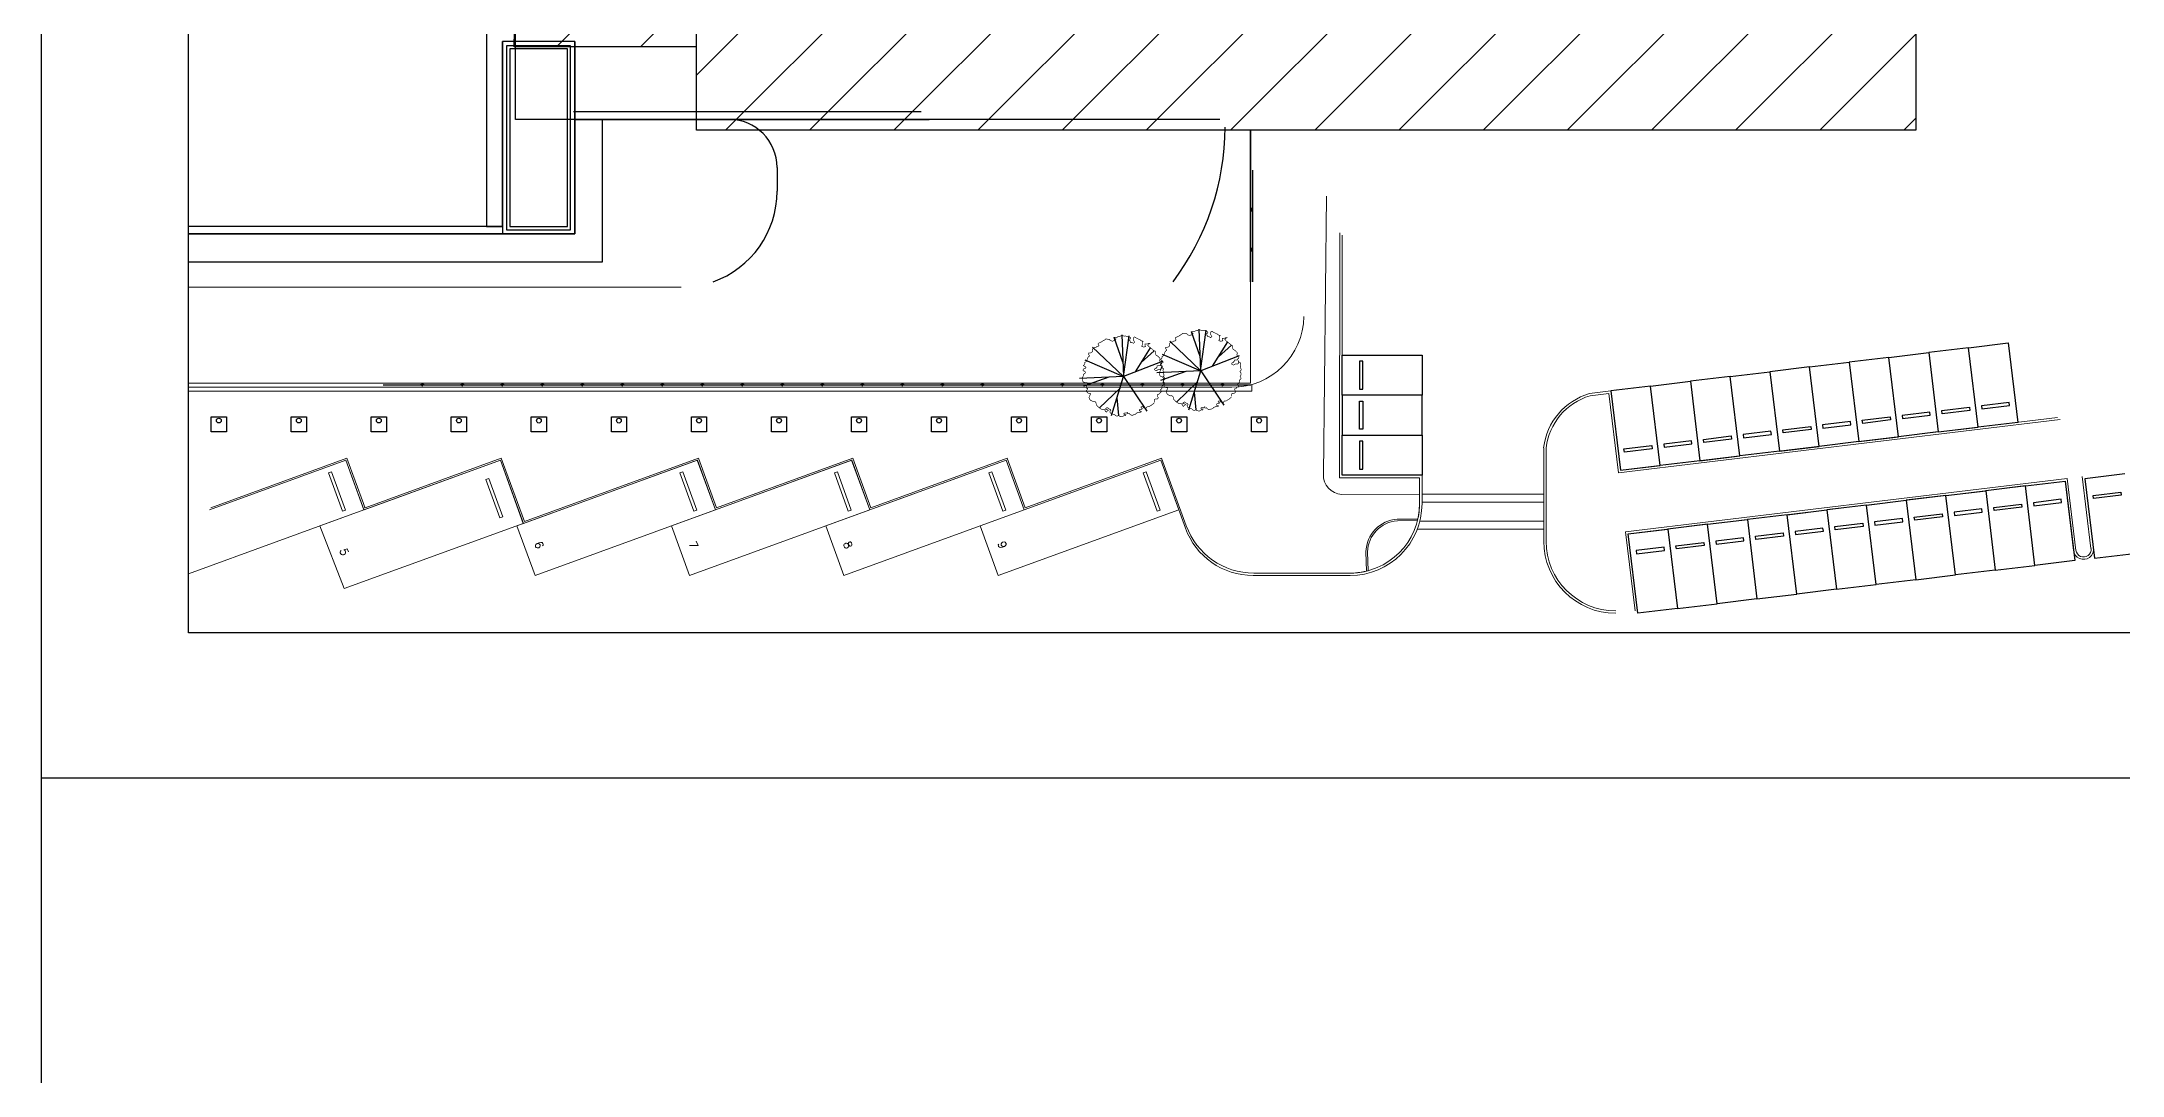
# Model space of a CAD drawing. Extents: x -15449 to 527173, y -170839 to 146543.
# Drawn here: x 15468.99 to 15512.69, y 7770.36 to 7792.07 of the extents above; entities that cross this region are included whole.
import ezdxf
from ezdxf.enums import TextEntityAlignment as Align

# ---------------------------------------------------------------- set-up
doc = ezdxf.new("R2010")
doc.units = 0
doc.header["$LTSCALE"] = 8
doc.linetypes.add('X-F10A-LAY-S0-00-ASITE-001_EXTG_ROOF$0$X_SITE PLAN$0$HIDDEN2', pattern=[0.1875, 0.125, -0.0625])
doc.layers.get('0').update_dxf_attribs({"color": 1, "linetype": 'CONTINUOUS'})
for name, color, linetype in [('A-RC WALL', 7, 'CONTINUOUS'), ('X-F10A-LAY-S0-00-ASITE-001_EXTG_ROOF$0$A-PARKING-LOT', 8, 'CONTINUOUS'), ('X-F10A-LAY-S0-00-ASITE-001_EXTG_ROOF$0$X-IMFT-ROAD$0$0-TREE', 8, 'CONTINUOUS'), ('X-F10A-LAY-S0-00-ASITE-001_EXTG_ROOF$0$X-IMFT-ROAD$0$0PL-TREA', 8, 'CONTINUOUS'), ('X-F10A-LAY-S0-00-ASITE-001_EXTG_ROOF$0$X-IMFT-ROAD$0$A-_POST----_E-', 8, 'CONTINUOUS'), ('X-F10A-LAY-S0-00-ASITE-001_EXTG_ROOF$0$X-IMFT-ROAD$0$A-PEDESTAL', 8, 'CONTINUOUS'), ('X-F10A-LAY-S0-00-ASITE-001_EXTG_ROOF$0$X_SITE PLAN$0$A-_BOLT----_E-', 8, 'CONTINUOUS'), ('X-F10A-LAY-S0-00-ASITE-001_EXTG_ROOF$0$X_SITE PLAN$0$A-_POST----_E-', 8, 'CONTINUOUS'), ('X-F10A-LAY-S0-00-ASITE-001_EXTG_ROOF$0$X_SITE PLAN$0$A-MESH', 8, 'CONTINUOUS'), ('X-F10A-LAY-S0-00-ASITE-001_EXTG_ROOF$0$X_SITE PLAN$0$A-SITEWALL-B', 8, 'CONTINUOUS'), ('X-F10A-LAY-S0-00-ASITE-001_EXTG_ROOF$0$X_SITE PLAN$0$U-CLIP', 8, 'CONTINUOUS')]:
    doc.layers.add(name, color=color, linetype=linetype)
for name, color, linetype, lineweight in [('G-ANNO-TTLB', 7, 'CONTINUOUS', 9), ('G-IMPT', 7, 'CONTINUOUS', 30), ('Micron SGP Titleblock CAD template EDI$0$G-ANNO-TTLB', 7, 'CONTINUOUS', 30), ('X-F10A-LAY-S0-00-ASITE-001_EXTG_ROOF$0$A-_ROAD----_E', 9, 'CONTINUOUS', 20)]:
    doc.layers.add(name, color=color, linetype=linetype, lineweight=lineweight)
doc.styles.add('X-F10A-LAY-S0-00-ASITE-001_EXTG_ROOF$0$X-IMFT-ROAD$0$X-IMFT-LAY-S0-00-AARCH-PHASE1R$0$X-IMFT-ROAD$0$SITE$0$ROMANS', font='ROMANS.shx', dxfattribs={"width": 0.7, "height": 400})
pattern_1 = [(45, (-268.9758, -185.7096), (-0.8838835, 0.8838835), [])]

# ---------------------------------------------------------------- blocks, each defined once
blk = doc.blocks.new('X-F10A-LAY-S0-00-ASITE-001_EXTG_ROOF$0$X-IMFT-ROAD$0$TREA38')
at = {"layer": 'X-F10A-LAY-S0-00-ASITE-001_EXTG_ROOF$0$X-IMFT-ROAD$0$0PL-TREA'}
for p, q in [((0, 0), (-1.53, 2.74)), ((1.14, 2.87), (0, 0)), ((0.34, 0.85), (2.01, 2.22)), ((0.63, 1.57), (0.62, 2.91)), ((-2.98, -0.9), (0, 0)), ((0.02, 0.01), (-0.65, -3.02)), ((-0.11, -3.14), (0.02, 0.01)), ((2.81, -1.48), (0, 0)), ((2.16, -2.4), (0, 0)), ((0, 0), (3.33, -0.11)), ((1.13, -0.04), (3.09, 0.5)), ((-1.41, -0.95), (-2.46, -1.74)), ((-0.91, -0.27), (-2.19, -2)), ((-0.03, -1.08), (0.48, -2.99))]:
    blk.add_line(p, q, dxfattribs=at)
at = {"layer": 'X-F10A-LAY-S0-00-ASITE-001_EXTG_ROOF$0$X-IMFT-ROAD$0$0PL-TREA', "const_width": 0.05}
blk.add_lwpolyline([(-2.17, 2.1), (-2.17, 2.02), (-2.16, 1.94), (-2.23, 1.89), (-2.41, 1.89), (-2.48, 1.81), (-2.44, 1.74), (-2.44, 1.66), (-2.42, 1.58), (-2.53, 1.56), (-2.6, 1.48), (-2.75, 1.38), (-2.73, 1.3), (-2.69, 1.23), (-2.76, 1.18), (-2.82, 1.1), (-2.82, 1.02), (-2.84, 0.95), (-2.92, 0.89), (-2.98, 0.82), (-2.96, 0.74), (-2.92, 0.66), (-2.98, 0.59), (-3.01, 0.51), (-3.01, 0.43), (-2.96, 0.36), (-2.94, 0.28), (-3.03, 0.2), (-3.05, 0.13), (-3.01, 0.05), (-3.01, -0.1), (-3, -0.18), (-3.01, -0.26), (-3.05, -0.33), (-2.91, -0.44), (-2.91, -0.51), (-2.87, -0.44), (-2.89, -0.36), (-2.82, -0.28), (-2.75, -0.28), (-2.66, -0.31), (-2.58, -0.28), (-2.51, -0.23), (-2.42, -0.26), (-2.35, -0.33), (-2.41, -0.41), (-2.5, -0.41), (-2.5, -0.49), (-2.58, -0.51), (-2.58, -0.59), (-2.67, -0.61), (-2.75, -0.59), (-2.82, -0.59), (-2.84, -0.67), (-2.91, -0.69), (-2.94, -0.77), (-2.89, -0.84), (-2.82, -0.92), (-2.8, -1), (-2.85, -1.07), (-2.84, -1.15), (-2.76, -1.23), (-2.71, -1.3), (-2.57, -1.41), (-2.53, -1.48), (-2.53, -1.71), (-2.46, -1.74), (-2.39, -1.79), (-2.33, -1.87), (-2.26, -1.92), (-2.19, -2), (-2.12, -2.05), (-2.05, -2.12), (-1.99, -2.2), (-2.08, -2.28), (-2.16, -2.33), (-2.07, -2.33), (-1.98, -2.3), (-1.8, -2.3), (-1.8, -2.2), (-1.83, -2.12), (-1.74, -2.1), (-1.67, -2.1), (-1.6, -2.12), (-1.53, -2.17), (-1.6, -2.25), (-1.6, -2.33), (-1.62, -2.4), (-1.6, -2.48), (-1.67, -2.53), (-1.53, -2.58), (-1.46, -2.66), (-1.39, -2.69), (-1.31, -2.74), (-1.22, -2.79), (-1.08, -2.89), (-1.01, -2.89), (-0.97, -2.81), (-0.97, -2.74), (-0.96, -2.66), (-1.03, -2.51), (-0.94, -2.43), (-0.87, -2.48), (-0.8, -2.51), (-0.72, -2.51), (-0.69, -2.66), (-0.62, -2.66), (-0.6, -2.74), (-0.74, -2.79), (-0.76, -2.86), (-0.62, -2.97), (-0.54, -2.99), (-0.47, -2.99), (-0.4, -3.02), (-0.33, -3.02), (-0.26, -3.04), (-0.17, -3.07), (-0.03, -3.07), (0.05, -3.04), (0.12, -3.04), (0.26, -2.99), (0.48, -2.99), (0.49, -2.92), (0.35, -2.86), (0.42, -2.81), (0.46, -2.74), (0.55, -2.74), (0.64, -2.71), (0.73, -2.76), (0.8, -2.79), (0.83, -2.86), (0.9, -2.89), (0.98, -2.89), (1.05, -2.92), (1.14, -2.92), (1.21, -2.86), (1.3, -2.81), (1.37, -2.79), (1.44, -2.74), (1.66, -2.66), (1.73, -2.61), (1.71, -2.53), (1.67, -2.46), (1.76, -2.4), (1.84, -2.4), (1.91, -2.35), (1.98, -2.33), (2.05, -2.33), (2.12, -2.3), (2.19, -2.23), (2.18, -2.15), (2.19, -2.07), (2.26, -2), (2.35, -1.97), (2.5, -1.97), (2.52, -1.89), (2.44, -1.74), (2.53, -1.69), (2.59, -1.61), (2.66, -1.46), (2.68, -1.38), (2.75, -1.33), (2.84, -1.28), (2.84, -1.2), (2.89, -1.13), (2.96, -1.05), (2.89, -1), (2.82, -0.97), (2.78, -0.87), (2.87, -0.82), (2.94, -0.82), (3.02, -0.72), (2.98, -0.64), (2.91, -0.64), (2.86, -0.56), (2.87, -0.49), (3.02, -0.38), (3.05, -0.23), (3.11, -0.15), (3.11, 0), (3.12, 0.08), (3.09, 0.15), (3.02, 0.2), (2.94, 0.23), (2.87, 0.23), (2.8, 0.25), (2.75, 0.36), (2.78, 0.43), (2.87, 0.51), (2.87, 0.59), (2.86, 0.66), (2.78, 0.69), (2.82, 0.77), (2.89, 0.84), (2.87, 0.92), (2.82, 1), (2.75, 1.05), (2.68, 1.07), (2.6, 1.07), (2.6, 1.15), (2.66, 1.23), (2.73, 1.38), (2.71, 1.46), (2.68, 1.53), (2.62, 1.61), (2.55, 1.64), (2.48, 1.69), (2.41, 1.71), (2.34, 1.71), (2.26, 1.76), (2.23, 1.84), (2.23, 1.92), (2.21, 1.99), (2.16, 2.07), (2.01, 2.22), (1.87, 2.33), (1.8, 2.35), (1.71, 2.35), (1.64, 2.38), (1.6, 2.45), (1.58, 2.53), (1.51, 2.58), (1.46, 2.51), (1.35, 2.45), (1.42, 2.4), (1.57, 2.35), (1.51, 2.28), (1.42, 2.25), (1.35, 2.3), (1.26, 2.38), (1.19, 2.4), (1.17, 2.48), (1.24, 2.53), (1.24, 2.61), (1.21, 2.68), (1.14, 2.71), (1.07, 2.76), (0.92, 2.81), (0.85, 2.89), (0.78, 2.94), (0.71, 2.94), (0.62, 2.91), (0.55, 2.97), (0.4, 3.02), (0.33, 3.02), (0.26, 2.97), (0.17, 2.94), (0.1, 2.97), (0.06, 2.89), (0.14, 2.89), (0.21, 2.86), (0.21, 2.79), (0.14, 2.76), (-0.01, 2.76), (-0.08, 2.74), (-0.06, 2.81), (-0.13, 2.84), (-0.2, 2.81), (-0.24, 2.89), (-0.31, 2.94), (-0.38, 2.97), (-0.46, 2.97), (-0.53, 2.94), (-0.6, 2.94), (-0.67, 2.91), (-0.74, 2.84), (-0.83, 2.81), (-0.9, 2.79), (-1.05, 2.79), (-1.12, 2.76), (-1.05, 2.71), (-0.97, 2.68), (-1.01, 2.58), (-1.17, 2.58), (-1.21, 2.51), (-1.14, 2.48), (-1.12, 2.4), (-1.19, 2.38), (-1.26, 2.4), (-1.31, 2.48), (-1.46, 2.53), (-1.53, 2.51), (-1.56, 2.43), (-1.71, 2.43), (-1.78, 2.4), (-1.85, 2.35), (-1.92, 2.33), (-2.14, 2.17), (-2.16, 2.15)], dxfattribs=at)
blk = doc.blocks.new('X-F10A-LAY-S0-00-ASITE-001_EXTG_ROOF$0$X-IMFT-ROAD$0$E')
at = {"layer": 'X-F10A-LAY-S0-00-ASITE-001_EXTG_ROOF$0$X-IMFT-ROAD$0$0PL-TREA', "xscale": 0.8905109489051095, "yscale": 0.8905109489051095, "zscale": 0.8905109489051095}
blk.add_blockref('X-F10A-LAY-S0-00-ASITE-001_EXTG_ROOF$0$X-IMFT-ROAD$0$TREA38', (-0.01, 0.02), dxfattribs=at)
blk = doc.blocks.new('X-F10A-LAY-S0-00-ASITE-001_EXTG_ROOF$0$X-IMFT-ROAD$0$F')
at = {"layer": 'X-F10A-LAY-S0-00-ASITE-001_EXTG_ROOF$0$X-IMFT-ROAD$0$0-TREE', "rotation": 350.8098428822438}
blk.add_blockref('X-F10A-LAY-S0-00-ASITE-001_EXTG_ROOF$0$X-IMFT-ROAD$0$E', (0, 0), dxfattribs=at)
blk = doc.blocks.new('X-F10A-LAY-S0-00-ASITE-001_EXTG_ROOF$0$X_SITE PLAN$0$A$C30F3354E')
at = {"layer": 'X-F10A-LAY-S0-00-ASITE-001_EXTG_ROOF$0$X_SITE PLAN$0$A-_BOLT----_E-'}
h = blk.add_hatch(dxfattribs=at)
h.set_pattern_fill('LINE', color=256, scale=19.990854, angle=-90, style=0)
h.set_pattern_definition([(270, (-112981.5473, 15514.9298), (2.498856773, -1e-15), [])])
h.paths.add_polyline_path([(-58, -5, -0.0279113), (-58, -5), (-58, 5, -0.0395013), (-58, 5), (-78, 5), (-78, -5)])
at = {"layer": 'X-F10A-LAY-S0-00-ASITE-001_EXTG_ROOF$0$X_SITE PLAN$0$A-_POST----_E-'}
h = blk.add_hatch(dxfattribs=at)
h.set_pattern_fill('ANSI31', color=8, style=0)
h.set_pattern_definition([(45, (-9785.9635, -5652.02), (-2.245064, 2.245064), [])])
h.paths.add_polyline_path([(-37, 5), (-32, 5, -0.8563488), (32, 5), (37, 5, 0.8744746)])
h.paths.add_polyline_path([(37, -5, 0.0334454), (38, 0, 0.0334454), (37, 5), (32, 5, -0.0386341), (32, 0, -0.0386341), (32, -5)])
h.paths.add_polyline_path([(37, -5), (32, -5, -0.8563488), (-32, -5), (-37, -5, 0.8744746)])
h.paths.add_polyline_path([(-38, 0, 0.0334454), (-37, -5), (-32, -5, -0.0386341), (-32, 0, -0.0386341), (-32, 5), (-37, 5, 0.0334454)])
at = {"layer": 'X-F10A-LAY-S0-00-ASITE-001_EXTG_ROOF$0$X_SITE PLAN$0$A-_BOLT----_E-'}
for p, q in [((-78, 5), (-58, 5)), ((-78, -5), (-78, 5)), ((-58, -5), (-58, 5)), ((-56, 7), (-52, 7)), ((-56, 3), (-52, 3)), ((-52, -7), (-52, 7)), ((38, 5), (-38, 5)), ((52, -7), (52, 7)), ((56, 7), (52, 7)), ((56, 3), (52, 3)), ((58, -5), (58, 5)), ((-78, -5), (-58, -5)), ((-56, -3), (-52, -3)), ((-52, -7), (-56, -7)), ((38, -5), (-38, -5)), ((56, -3), (52, -3)), ((52, -7), (56, -7))]:
    blk.add_line(p, q, dxfattribs=at)
for centre, radius, start, end in [((-56, 5), 1.95, 90.07289, 270.07289), ((-55, 0), 3.49, 117.91369, 163.43283), ((56, 5), 1.95, 269.92711, 89.92711), ((55, 0), 3.49, 16.56717, 62.08631), ((-55, 0), 3.49, 196.71294, 242.23209), ((-56, -5), 1.95, 90.07289, 270.07289), ((56, -5), 1.95, 269.92711, 89.92711), ((55, 0), 3.49, 297.76791, 343.28706)]:
    blk.add_arc(centre, radius, start, end, dxfattribs=at)
at = {"layer": 'X-F10A-LAY-S0-00-ASITE-001_EXTG_ROOF$0$X_SITE PLAN$0$A-_POST----_E-'}
for radius in [37.5, 32.5]:
    blk.add_circle((0, 0), radius, dxfattribs=at)
at = {"layer": 'X-F10A-LAY-S0-00-ASITE-001_EXTG_ROOF$0$X_SITE PLAN$0$A-SITEWALL-B', "color": 9, "linetype": 'X-F10A-LAY-S0-00-ASITE-001_EXTG_ROOF$0$X_SITE PLAN$0$HIDDEN2'}
for p, q in [((-100, 0), (100, 0)), ((0, -100), (0, 100))]:
    blk.add_line(p, q, dxfattribs=at)
at = {"layer": 'X-F10A-LAY-S0-00-ASITE-001_EXTG_ROOF$0$X_SITE PLAN$0$U-CLIP'}
for p, q in [((-45, 12), (-45, -45)), ((45, 12), (45, -45))]:
    blk.add_line(p, q, dxfattribs=at)
for points in [[(-52, -48), (-52, 12), (-38, 12), (-38, -48, -1)], [(52, -48), (52, 12), (38, 12), (38, -48, 1)]]:
    blk.add_lwpolyline(points, format="xyb", close=True, dxfattribs=at)
for centre in [(-45, -48), (45, -48)]:
    blk.add_circle(centre, 2.5, dxfattribs=at)
blk = doc.blocks.new('X-F10A-LAY-S0-00-ASITE-001_EXTG_ROOF$0$X_SITE PLAN$0$A$C0BE05235')
at = {"layer": 'X-F10A-LAY-S0-00-ASITE-001_EXTG_ROOF$0$X_SITE PLAN$0$A-MESH'}
for p, q in [((52, 50), (2448, 50)), ((53, 45), (2448, 45))]:
    blk.add_line(p, q, dxfattribs=at)
at = {"layer": 'X-F10A-LAY-S0-00-ASITE-001_EXTG_ROOF$0$X_SITE PLAN$0$A-SITEWALL-B', "rotation": 180}
blk.add_blockref('X-F10A-LAY-S0-00-ASITE-001_EXTG_ROOF$0$X_SITE PLAN$0$A$C30F3354E', (0, 0), dxfattribs=at)
blk = doc.blocks.new('X-F10A-LAY-S0-00-ASITE-001_EXTG_ROOF$0$X_SITE PLAN$0$A$C42A549EB')
at = {"layer": 'X-F10A-LAY-S0-00-ASITE-001_EXTG_ROOF$0$X_SITE PLAN$0$A-MESH'}
for p, q in [((-1766, 50), (-52, 50)), ((-1766, 45), (-53, 45))]:
    blk.add_line(p, q, dxfattribs=at)
at = {"layer": 'X-F10A-LAY-S0-00-ASITE-001_EXTG_ROOF$0$X_SITE PLAN$0$A-SITEWALL-B'}
blk.add_blockref('X-F10A-LAY-S0-00-ASITE-001_EXTG_ROOF$0$X_SITE PLAN$0$A$C0BE05235', (0, 0), dxfattribs=at)
blk = doc.blocks.new('X-F10A-LAY-S0-00-ASITE-001_EXTG_ROOF$0$X_SITE PLAN$0$A$C38C20D04')
at = {"layer": 'X-F10A-LAY-S0-00-ASITE-001_EXTG_ROOF$0$X_SITE PLAN$0$A-SITEWALL-B'}
for p in [(0, 2794), (2500, 2794), (5000, 2794), (7500, 2794), (10000, 2794)]:
    blk.add_blockref('X-F10A-LAY-S0-00-ASITE-001_EXTG_ROOF$0$X_SITE PLAN$0$A$C0BE05235', p, dxfattribs=at)
blk = doc.blocks.new('A$Cf1db08be')
at = {"layer": 'A-RC WALL'}
h = blk.add_hatch(dxfattribs=at)
h.set_pattern_fill('ANSI31', color=256, scale=10)
h.set_pattern_definition(pattern_1)
h.paths.add_polyline_path([(6.873, 13.993), (6.84, 12.312), (10.668, 12.312), (10.668, 13.993)])
h.paths.add_polyline_path([(13.541, 36.568), (13.541, 41.412), (6.865, 41.412), (6.869, 39.093), (11.222, 39.093), (11.222, 36.568)])
h = blk.add_hatch(dxfattribs=at)
h.set_pattern_fill('ANSI31', color=256, scale=10)
h.set_pattern_definition(pattern_1)
h.paths.add_polyline_path([(13.541, 36.568), (10.668, 36.568), (10.668, 13.993), (10.668, 12.312), (10.668, 10.556), (36.276, 10.556), (36.276, 32.344), (36.175, 32.333), (36.175, 36.568)])
h.paths.add_polyline_path([(28.265, 26.797), (28.265, 21.676), (17.681, 21.676), (17.681, 26.797)], flags=16)
h.paths.add_polyline_path([(55.676, 34.355), (55.253, 37.757), (36.276, 35.972), (36.276, 32.344)])
h.paths.add_polyline_path([(43.532, 35.245), (46.489, 35.59), (46.62, 34.47), (43.663, 34.126)], flags=16)
h.paths.add_polyline_path([(17.56, 22.719), (28.599, 22.719), (28.599, 26.397), (17.56, 26.397)], flags=24)
h.paths.add_polyline_path([(43.799, 34.351), (46.408, 34.655), (46.328, 35.349), (43.719, 35.044)], flags=8)
for p, q in [((0, 7.374), (0, 71.334)), ((0, 7.374), (0, 71.334)), ((0, 0.001), (0, 69.231)), ((10.668, 12.312), (10.668, 13.993)), ((94.333, 0.001), (0, 0.001))]:
    blk.add_line(p, q)
for points in [[(0, 71.334), (94.333, 71.334), (94.333, 0.001), (0, 0.001)], [(6.873, 13.993), (10.668, 13.993), (10.668, 36.568), (11.222, 36.568), (11.222, 39.093), (6.869, 39.093), (6.865, 41.412), (13.541, 41.412), (13.541, 36.568), (36.276, 36.568), (36.276, 10.556), (10.668, 10.556), (10.668, 12.312), (6.84, 12.312)], [(6.873, 13.993), (10.668, 13.993), (10.668, 36.568), (11.222, 36.568), (11.222, 39.093), (6.869, 39.093), (6.865, 41.412), (13.541, 41.412), (13.541, 36.568), (36.276, 36.568), (36.276, 10.556), (10.668, 10.556), (10.668, 12.312), (6.84, 12.312)]]:
    blk.add_lwpolyline(points, close=True)
at = {"layer": 'G-IMPT'}
for p, q in [((0, 7.374), (0, 71.334)), ((6.869, 10.785), (6.869, 48.276)), ((6.257, 12.755), (6.257, 8.532)), ((8.112, 12.419), (6.593, 12.419)), ((6.593, 12.419), (6.593, 8.379)), ((6.593, 8.532), (6.593, 12.419)), ((8.025, 12.331), (6.681, 12.331)), ((6.681, 12.331), (6.681, 8.467)), ((7.959, 12.266), (6.746, 12.266)), ((6.746, 12.266), (6.746, 8.532)), ((7.959, 8.532), (7.959, 12.266)), ((8.025, 8.467), (8.025, 12.331)), ((8.112, 8.379), (8.112, 12.419)), ((8.112, 12.419), (8.112, 10.785)), ((8.087, 10.953), (15.385, 10.953)), ((21.656, 10.785), (6.869, 10.785)), ((15.553, 10.785), (8.112, 10.785)), ((8.112, 10.785), (15.553, 10.785)), ((8.697, 10.785), (8.113, 10.785)), ((8.113, 10.785), (8.113, 8.379)), ((8.697, 7.794), (8.697, 10.785)), ((11.353, 10.785), (8.698, 10.785)), ((22.302, 10.556), (22.302, 7.374)), ((22.302, 7.374), (22.302, 10.556)), ((12.361, 9.777), (12.361, 9.275)), ((22.342, 9.716), (22.342, 8.911)), ((22.344, 9.716), (22.344, 8.91)), ((22.361, 8.893), (22.294, 8.893)), ((22.343, 8.911), (22.323, 8.911)), ((22.323, 8.911), (22.323, 8.906)), ((22.323, 8.908), (22.342, 8.908)), ((22.323, 8.906), (22.343, 8.906)), ((22.323, 8.875), (22.323, 8.88)), ((22.323, 8.88), (22.343, 8.88)), ((22.323, 8.878), (22.342, 8.878)), ((22.343, 8.875), (22.323, 8.875)), ((22.329, 8.913), (22.325, 8.913)), ((22.325, 8.911), (22.325, 8.912)), ((22.329, 8.911), (22.325, 8.911)), ((22.325, 8.906), (22.325, 8.88)), ((22.329, 8.875), (22.325, 8.875)), ((22.325, 8.875), (22.325, 8.874)), ((22.325, 8.873), (22.325, 8.867)), ((22.329, 8.873), (22.325, 8.873)), ((22.325, 8.867), (22.329, 8.867)), ((22.326, 8.912), (22.326, 8.911)), ((22.326, 8.874), (22.326, 8.875)), ((22.327, 8.859), (22.327, 8.927)), ((22.328, 8.912), (22.328, 8.911)), ((22.328, 8.874), (22.328, 8.875)), ((22.329, 8.912), (22.329, 8.911)), ((22.329, 8.906), (22.329, 8.88)), ((22.329, 8.874), (22.329, 8.875)), ((22.329, 8.867), (22.329, 8.873)), ((22.342, 8.875), (22.342, 8.07)), ((22.344, 8.875), (22.344, 8.07)), ((6.593, 8.532), (0, 8.532)), ((8.113, 8.379), (0, 8.379)), ((0, 8.379), (6.593, 8.379)), ((6.257, 8.532), (6.593, 8.532)), ((6.593, 8.379), (8.112, 8.379)), ((6.681, 8.467), (8.025, 8.467)), ((6.746, 8.532), (7.959, 8.532)), ((22.361, 8.053), (22.294, 8.053)), ((22.343, 8.07), (22.323, 8.07)), ((22.323, 8.07), (22.323, 8.065)), ((22.323, 8.068), (22.342, 8.068)), ((22.323, 8.065), (22.343, 8.065)), ((22.323, 8.035), (22.323, 8.04)), ((22.323, 8.04), (22.343, 8.04)), ((22.323, 8.038), (22.342, 8.038)), ((22.343, 8.035), (22.323, 8.035)), ((22.325, 8.07), (22.325, 8.072)), ((22.329, 8.072), (22.325, 8.072)), ((22.329, 8.07), (22.325, 8.07)), ((22.325, 8.065), (22.325, 8.04)), ((22.329, 8.035), (22.325, 8.035)), ((22.325, 8.035), (22.325, 8.034)), ((22.325, 8.033), (22.325, 8.027)), ((22.329, 8.033), (22.325, 8.033)), ((22.325, 8.027), (22.329, 8.027)), ((22.326, 8.072), (22.326, 8.07)), ((22.326, 8.034), (22.326, 8.035)), ((22.327, 8.019), (22.327, 8.086)), ((22.328, 8.072), (22.328, 8.07)), ((22.328, 8.034), (22.328, 8.035)), ((22.329, 8.072), (22.329, 8.07)), ((22.329, 8.065), (22.329, 8.04)), ((22.329, 8.034), (22.329, 8.035)), ((22.329, 8.027), (22.329, 8.033)), ((22.342, 8.035), (22.342, 7.374)), ((22.344, 8.035), (22.344, 7.374)), ((0, 7.794), (8.697, 7.794))]:
    blk.add_line(p, q, dxfattribs=at)
for centre, radius in [((22.327, 8.893), 0.0126), ((22.327, 8.893), 0.0109), ((22.343, 8.908), 0.00084), ((22.343, 8.878), 0.00084), ((22.327, 8.053), 0.0126), ((22.327, 8.053), 0.0109), ((22.343, 8.068), 0.00084), ((22.343, 8.038), 0.00084)]:
    blk.add_circle(centre, radius, dxfattribs=at)
for centre, radius, start, end in [((11.353, 9.777), 1.008, 360, 90), ((16.332, 10.645), 5.438, 323.0263, 359.7278), ((10.345, 9.275), 2.016, 289.4454, 360), ((22.325, 8.912), 0.000657, 359.9271, 179.9271), ((22.325, 8.874), 0.000657, 180.0729, 0.0729), ((22.327, 8.911), 0.00117, 106.5671, 152.0863), ((22.327, 8.875), 0.00117, 207.9137, 253.4328), ((22.327, 8.911), 0.00117, 27.7679, 73.287), ((22.327, 8.875), 0.00117, 286.7129, 332.2321), ((22.329, 8.912), 0.000657, 359.9271, 179.9271), ((22.329, 8.874), 0.000657, 180.0729, 0.0729), ((22.343, 8.908), 0.00252, 270, 90), ((22.343, 8.878), 0.00252, 270, 90), ((22.325, 8.072), 0.000657, 359.9271, 179.9271), ((22.325, 8.034), 0.000657, 180.0729, 0.0729), ((22.327, 8.071), 0.00117, 106.5671, 152.0863), ((22.327, 8.034), 0.00117, 207.9137, 253.4328), ((22.327, 8.071), 0.00117, 27.7679, 73.287), ((22.327, 8.034), 0.00117, 286.7129, 332.2321), ((22.329, 8.072), 0.000657, 359.9271, 179.9271), ((22.329, 8.034), 0.000657, 180.0729, 0.0729), ((22.343, 8.068), 0.00252, 270, 90), ((22.343, 8.038), 0.00252, 270, 90)]:
    blk.add_arc(centre, radius, start, end, dxfattribs=at)
at = {"layer": 'X-F10A-LAY-S0-00-ASITE-001_EXTG_ROOF$0$A-_ROAD----_E'}
for p, q in [((8.113, 10.785), (8.112, 8.379)), ((8.698, 10.785), (8.113, 10.785)), ((8.697, 7.794), (8.698, 10.785)), ((22.302, 5.242), (22.302, 10.556)), ((23.833, 3.33), (23.9, 9.171)), ((23.833, 3.33), (23.9, 9.171)), ((6.593, 8.532), (0, 8.532)), ((8.112, 8.379), (0, 8.379)), ((24.175, 8.401), (24.173, 3.259)), ((24.226, 8.351), (24.224, 3.309)), ((0, 7.794), (8.697, 7.794)), ((0, 7.259), (10.345, 7.259)), ((0, 5.242), (22.302, 5.242)), ((21.913, 5.158), (0, 5.158)), ((0, 5.076), (22.327, 5.076)), ((22.327, 5.076), (22.327, 5.216)), ((29.871, 5.082), (29.422, 5.028)), ((29.827, 5.026), (29.432, 4.978)), ((29.827, 5.026), (30.029, 3.358)), ((29.871, 5.082), (30.073, 3.414)), ((30.029, 3.358), (39.304, 4.478)), ((30.073, 3.414), (39.248, 4.522)), ((0.444, 2.584), (3.304, 3.628)), ((0.468, 2.625), (3.327, 3.669)), ((6.55, 3.626), (2.76, 2.247)), ((3.304, 3.628), (3.655, 2.671)), ((3.686, 2.584), (3.307, 3.626)), ((3.327, 3.669), (3.673, 2.718)), ((3.689, 2.585), (6.55, 3.626)), ((3.709, 2.628), (6.57, 3.669)), ((6.55, 3.626), (7.034, 2.296)), ((7.032, 2.3), (6.55, 3.626)), ((6.57, 3.669), (7.054, 2.339)), ((10.688, 3.626), (6.899, 2.247)), ((7.034, 2.296), (10.685, 3.628)), ((7.054, 2.339), (10.709, 3.669)), ((13.931, 3.626), (10.141, 2.247)), ((10.685, 3.628), (11.068, 2.584)), ((11.068, 2.584), (10.688, 3.626)), ((10.709, 3.669), (11.088, 2.627)), ((11.068, 2.584), (13.927, 3.628)), ((11.088, 2.627), (13.951, 3.669)), ((17.173, 3.626), (13.384, 2.247)), ((13.927, 3.628), (14.31, 2.584)), ((14.31, 2.584), (13.931, 3.626)), ((13.951, 3.669), (14.33, 2.627)), ((14.31, 2.584), (17.173, 3.626)), ((14.33, 2.627), (17.194, 3.669)), ((20.416, 3.626), (16.626, 2.247)), ((17.553, 2.584), (17.173, 3.626)), ((17.173, 3.626), (17.553, 2.584)), ((17.194, 3.669), (17.573, 2.627)), ((17.553, 2.584), (20.416, 3.626)), ((17.573, 2.627), (20.436, 3.669)), ((20.795, 2.584), (20.416, 3.626)), ((20.416, 3.626), (20.935, 2.2)), ((20.436, 3.669), (20.952, 2.25)), ((28.459, 3.889), (28.459, 1.924)), ((28.509, 3.886), (28.509, 1.924)), ((3.003, 3.381), (2.94, 3.358)), ((2.94, 3.358), (3.233, 2.553)), ((3.296, 2.576), (3.003, 3.381)), ((6.311, 3.245), (6.248, 3.222)), ((6.248, 3.222), (6.541, 2.416)), ((6.604, 2.439), (6.311, 3.245)), ((10.384, 3.381), (10.321, 3.358)), ((10.321, 3.358), (10.614, 2.553)), ((10.677, 2.576), (10.384, 3.381)), ((13.627, 3.381), (13.564, 3.358)), ((13.564, 3.358), (13.857, 2.553)), ((13.92, 2.576), (13.627, 3.381)), ((16.869, 3.381), (16.806, 3.358)), ((16.806, 3.358), (17.099, 2.553)), ((17.162, 2.576), (16.869, 3.381)), ((20.112, 3.381), (20.048, 3.358)), ((20.048, 3.358), (20.342, 2.553)), ((20.405, 2.576), (20.112, 3.381)), ((24.173, 3.259), (25.854, 3.259)), ((24.224, 3.309), (25.904, 3.309)), ((25.854, 3.259), (25.854, 2.717)), ((25.904, 3.309), (25.904, 2.717)), ((39.453, 3.243), (30.178, 2.123)), ((39.409, 3.187), (30.234, 2.079)), ((39.409, 3.187), (39.585, 1.727)), ((39.453, 3.243), (39.635, 1.733)), ((39.952, 1.772), (39.77, 3.281)), ((40.002, 1.778), (39.826, 3.237)), ((25.854, 2.91), (24.218, 2.906)), ((25.854, 2.717), (25.854, 2.944)), ((25.854, 2.717), (25.854, 2.944)), ((25.854, 2.717), (25.854, 2.91)), ((25.904, 2.916), (28.459, 2.916)), ((25.904, 2.748), (28.459, 2.748)), ((0, 1.242), (3.686, 2.584)), ((2.76, 2.247), (3.27, 0.931)), ((3.233, 2.553), (3.296, 2.576)), ((3.27, 0.931), (7.032, 2.3)), ((6.541, 2.416), (6.604, 2.439)), ((6.899, 2.247), (7.278, 1.205)), ((7.278, 1.205), (11.068, 2.584)), ((10.141, 2.247), (10.521, 1.205)), ((10.521, 1.205), (14.31, 2.584)), ((10.614, 2.553), (10.677, 2.576)), ((13.384, 2.247), (13.763, 1.205)), ((13.763, 1.205), (17.553, 2.584)), ((13.857, 2.553), (13.92, 2.576)), ((16.626, 2.247), (17.006, 1.205)), ((17.006, 1.205), (20.795, 2.584)), ((17.099, 2.553), (17.162, 2.576)), ((20.342, 2.553), (20.405, 2.576)), ((25.384, 2.39), (25.817, 2.391)), ((25.386, 2.356), (25.809, 2.357)), ((25.386, 2.356), (25.809, 2.357)), ((25.858, 2.345), (28.459, 2.345)), ((25.804, 2.177), (28.459, 2.177)), ((30.178, 2.123), (30.378, 0.462)), ((30.234, 2.079), (30.435, 0.411)), ((24.739, 1.297), (24.727, 1.7)), ((24.773, 1.306), (24.761, 1.701)), ((24.773, 1.306), (24.761, 1.701)), ((22.356, 1.205), (24.392, 1.205)), ((22.373, 1.255), (24.394, 1.255)), ((24.097, 1.255), (24.428, 1.255)), ((24.097, 1.255), (24.428, 1.255)), ((24.138, 1.255), (24.428, 1.255)), ((24.138, 1.255), (24.428, 1.255))]:
    blk.add_line(p, q, dxfattribs=at)
for centre, radius, start, end in [((21.913, 6.67), 1.512, 270, 359.0937), ((29.802, 3.729), 1.353, 106.3319, 173.2326), ((29.802, 3.729), 1.303, 106.5134, 173.1027), ((24.244, 3.316), 0.411, 178.1409, 266.3737), ((5.074, 3.191), 1.512, 200.13, 203.6262), ((5.094, 3.235), 1.512, 199.9997, 203.6643), ((24.392, 2.717), 1.512, 270, 360), ((24.392, 2.717), 1.462, 270, 360), ((24.392, 2.717), 1.462, 345.7402, 360), ((22.356, 2.717), 1.512, 199.9997, 270), ((22.373, 2.767), 1.512, 199.9997, 270), ((25.429, 1.689), 0.702, 93.6047, 179.1004), ((25.429, 1.689), 0.668, 93.691, 179.0351), ((25.429, 1.689), 0.668, 93.691, 179.0351), ((29.971, 1.924), 1.512, 180, 270), ((29.971, 1.924), 1.462, 180, 270), ((39.794, 1.753), 0.21, 186.8832, 6.8832), ((39.794, 1.753), 0.16, 186.8832, 6.8832), ((24.38, 2.773), 1.519, 271.7991, 284.9669), ((24.38, 2.773), 1.519, 271.7991, 284.9669), ((24.379, 2.781), 1.527, 271.8511, 283.6373), ((24.379, 2.781), 1.527, 271.8511, 283.6373)]:
    blk.add_arc(centre, radius, start, end, dxfattribs=at)
at = {"layer": 'X-F10A-LAY-S0-00-ASITE-001_EXTG_ROOF$0$A-PARKING-LOT'}
for p, q in [((24.224, 5.83), (25.904, 5.83)), ((24.224, 4.99), (24.224, 5.83)), ((25.904, 5.83), (25.904, 4.99)), ((34.042, 5.586), (34.876, 5.686)), ((35.71, 5.787), (34.876, 5.686)), ((34.876, 5.686), (35.077, 4.018)), ((34.876, 5.686), (35.077, 4.018)), ((35.71, 5.787), (36.544, 5.888)), ((35.911, 4.119), (35.71, 5.787)), ((35.911, 4.119), (35.71, 5.787)), ((37.378, 5.988), (36.544, 5.888)), ((36.544, 5.888), (36.746, 4.22)), ((36.544, 5.888), (36.746, 4.22)), ((37.378, 5.988), (38.212, 6.089)), ((37.58, 4.32), (37.378, 5.988)), ((37.58, 4.32), (37.378, 5.988)), ((38.212, 6.089), (38.414, 4.421)), ((30.705, 5.183), (31.54, 5.284)), ((32.374, 5.384), (31.54, 5.284)), ((31.54, 5.284), (31.741, 3.615)), ((31.54, 5.284), (31.741, 3.615)), ((32.374, 5.384), (33.208, 5.485)), ((32.575, 3.716), (32.374, 5.384)), ((32.575, 3.716), (32.374, 5.384)), ((34.042, 5.586), (33.208, 5.485)), ((33.208, 5.485), (33.409, 3.817)), ((33.208, 5.485), (33.409, 3.817)), ((34.243, 3.917), (34.042, 5.586)), ((34.243, 3.917), (34.042, 5.586)), ((25.904, 4.99), (24.224, 4.99)), ((25.904, 4.99), (24.224, 4.99)), ((24.224, 4.99), (24.224, 4.15)), ((25.904, 4.15), (25.904, 4.99)), ((30.705, 5.183), (29.871, 5.082)), ((29.871, 5.082), (30.073, 3.414)), ((30.907, 3.515), (30.705, 5.183)), ((30.907, 3.515), (30.705, 5.183)), ((38.414, 4.421), (37.58, 4.32)), ((24.224, 4.15), (25.904, 4.15)), ((24.224, 4.15), (25.904, 4.15)), ((24.224, 3.309), (24.224, 4.15)), ((25.904, 4.15), (25.904, 3.309)), ((35.077, 4.018), (34.243, 3.917)), ((35.077, 4.018), (35.911, 4.119)), ((36.746, 4.22), (35.911, 4.119)), ((36.746, 4.22), (37.58, 4.32)), ((30.073, 3.414), (30.907, 3.515)), ((31.741, 3.615), (30.907, 3.515)), ((31.741, 3.615), (32.575, 3.716)), ((33.409, 3.817), (32.575, 3.716)), ((33.409, 3.817), (34.243, 3.917)), ((25.904, 3.309), (24.224, 3.309)), ((38.575, 3.086), (37.741, 2.986)), ((38.575, 3.086), (39.409, 3.187)), ((38.776, 1.418), (38.575, 3.086)), ((38.776, 1.418), (38.575, 3.086)), ((39.409, 3.187), (39.61, 1.519)), ((40.66, 3.338), (39.826, 3.237)), ((39.826, 3.237), (40.027, 1.569)), ((35.238, 2.684), (34.404, 2.583)), ((35.238, 2.684), (36.073, 2.784)), ((35.44, 1.015), (35.238, 2.684)), ((35.44, 1.015), (35.238, 2.684)), ((36.907, 2.885), (36.073, 2.784)), ((36.073, 2.784), (36.274, 1.116)), ((36.073, 2.784), (36.274, 1.116)), ((36.907, 2.885), (37.741, 2.986)), ((37.108, 1.217), (36.907, 2.885)), ((37.108, 1.217), (36.907, 2.885)), ((37.741, 2.986), (37.942, 1.317)), ((37.741, 2.986), (37.942, 1.317)), ((31.902, 2.281), (31.068, 2.18)), ((31.902, 2.281), (32.736, 2.382)), ((32.103, 0.613), (31.902, 2.281)), ((32.103, 0.613), (31.902, 2.281)), ((33.57, 2.482), (32.736, 2.382)), ((32.736, 2.382), (32.938, 0.713)), ((32.736, 2.382), (32.938, 0.713)), ((33.57, 2.482), (34.404, 2.583)), ((33.772, 0.814), (33.57, 2.482)), ((33.772, 0.814), (33.57, 2.482)), ((34.404, 2.583), (34.606, 0.915)), ((34.404, 2.583), (34.606, 0.915)), ((30.234, 2.079), (31.068, 2.18)), ((30.435, 0.411), (30.234, 2.079)), ((31.068, 2.18), (31.269, 0.512)), ((31.068, 2.18), (31.269, 0.512)), ((37.942, 1.317), (37.108, 1.217)), ((37.942, 1.317), (38.776, 1.418)), ((39.61, 1.519), (38.776, 1.418)), ((40.027, 1.569), (40.861, 1.67)), ((34.606, 0.915), (33.772, 0.814)), ((34.606, 0.915), (35.44, 1.015)), ((36.274, 1.116), (35.44, 1.015)), ((36.274, 1.116), (37.108, 1.217)), ((31.269, 0.512), (30.435, 0.411)), ((31.269, 0.512), (32.103, 0.613)), ((32.938, 0.713), (32.103, 0.613)), ((32.938, 0.713), (33.772, 0.814))]:
    blk.add_line(p, q, dxfattribs=at)
at = {"layer": 'X-F10A-LAY-S0-00-ASITE-001_EXTG_ROOF$0$A-PARKING-LOT', "elevation": 0}
for points in [[(24.594, 5.704), (24.594, 5.116), (24.661, 5.116), (24.661, 5.704)], [(24.593, 4.276), (24.593, 4.864), (24.661, 4.864), (24.661, 4.276)], [(24.593, 4.024), (24.593, 3.435), (24.661, 3.435), (24.661, 4.024)]]:
    blk.add_lwpolyline(points, close=True, dxfattribs=at)
at = {"layer": 'X-F10A-LAY-S0-00-ASITE-001_EXTG_ROOF$0$A-PARKING-LOT'}
for points in [[(37.66, 4.702), (38.244, 4.773), (38.236, 4.84), (37.652, 4.769)], [(34.324, 4.3), (34.908, 4.37), (34.9, 4.437), (34.316, 4.366)], [(35.742, 4.471), (35.158, 4.4), (35.15, 4.467), (35.734, 4.537)], [(35.992, 4.501), (36.576, 4.571), (36.568, 4.638), (35.984, 4.568)], [(37.41, 4.672), (36.826, 4.602), (36.818, 4.668), (37.402, 4.739)], [(30.737, 3.867), (30.154, 3.796), (30.145, 3.863), (30.729, 3.933)], [(30.988, 3.897), (31.572, 3.967), (31.563, 4.034), (30.98, 3.964)], [(32.406, 4.068), (31.822, 3.997), (31.814, 4.064), (32.398, 4.135)], [(32.656, 4.098), (33.24, 4.169), (33.232, 4.235), (32.648, 4.165)], [(34.074, 4.269), (33.49, 4.199), (33.482, 4.266), (34.066, 4.336)], [(37.91, 2.634), (38.494, 2.704), (38.502, 2.637), (37.918, 2.567)], [(39.328, 2.805), (38.744, 2.734), (38.752, 2.668), (39.336, 2.738)], [(39.995, 2.885), (40.579, 2.956), (40.587, 2.889), (40.003, 2.819)], [(34.324, 2.201), (33.74, 2.13), (33.748, 2.064), (34.332, 2.134)], [(34.574, 2.231), (35.158, 2.301), (35.166, 2.235), (34.582, 2.164)], [(35.992, 2.402), (35.408, 2.332), (35.416, 2.265), (36, 2.335)], [(36.242, 2.432), (36.826, 2.503), (36.834, 2.436), (36.25, 2.366)], [(37.66, 2.604), (37.076, 2.533), (37.084, 2.466), (37.668, 2.537)], [(30.987, 1.798), (30.403, 1.728), (30.411, 1.661), (30.995, 1.731)], [(31.237, 1.828), (31.821, 1.899), (31.829, 1.832), (31.245, 1.762)], [(32.655, 1.999), (32.071, 1.929), (32.08, 1.862), (32.663, 1.933)], [(32.906, 2.03), (33.489, 2.1), (33.497, 2.033), (32.914, 1.963)]]:
    blk.add_lwpolyline(points, close=True, dxfattribs=at)
at = {"layer": 'X-F10A-LAY-S0-00-ASITE-001_EXTG_ROOF$0$X-IMFT-ROAD$0$A-_POST----_E-', "ltscale": 0.5}
for centre in [(0.639, 4.459), (2.319, 4.459), (3.999, 4.459), (5.68, 4.459), (7.36, 4.458), (9.04, 4.458), (10.721, 4.458), (12.401, 4.458), (14.081, 4.458), (15.761, 4.458), (17.442, 4.458), (19.122, 4.458), (20.802, 4.458), (22.483, 4.458)]:
    blk.add_circle(centre, 0.0504, dxfattribs=at)
at = {"layer": 'X-F10A-LAY-S0-00-ASITE-001_EXTG_ROOF$0$X-IMFT-ROAD$0$A-PEDESTAL', "ltscale": 0.5, "elevation": 0}
for points in [[(0.479, 4.538), (0.798, 4.538), (0.798, 4.219), (0.479, 4.219)], [(2.159, 4.538), (2.479, 4.538), (2.479, 4.219), (2.159, 4.219)], [(3.84, 4.538), (4.159, 4.538), (4.159, 4.219), (3.84, 4.219)], [(5.52, 4.538), (5.839, 4.538), (5.839, 4.219), (5.52, 4.219)], [(7.2, 4.538), (7.52, 4.538), (7.52, 4.219), (7.2, 4.219)], [(8.881, 4.538), (9.2, 4.538), (9.2, 4.219), (8.881, 4.219)], [(10.561, 4.538), (10.88, 4.538), (10.88, 4.219), (10.561, 4.219)], [(12.241, 4.538), (12.56, 4.538), (12.56, 4.219), (12.241, 4.219)], [(13.922, 4.538), (14.241, 4.538), (14.241, 4.219), (13.922, 4.219)], [(15.602, 4.538), (15.921, 4.538), (15.921, 4.219), (15.602, 4.219)], [(17.282, 4.538), (17.601, 4.538), (17.601, 4.219), (17.282, 4.219)], [(18.962, 4.538), (19.282, 4.538), (19.282, 4.219), (18.962, 4.219)], [(20.643, 4.538), (20.962, 4.538), (20.962, 4.219), (20.643, 4.219)], [(22.323, 4.538), (22.642, 4.538), (22.642, 4.219), (22.323, 4.219)]]:
    blk.add_lwpolyline(points, close=True, dxfattribs=at)
at = {"layer": 'X-F10A-LAY-S0-00-ASITE-001_EXTG_ROOF$0$A-_ROAD----_E', "xscale": 0.3126165399507629, "yscale": 0.3126165399507629, "zscale": 0.3126165399507629, "rotation": 193.7664342960184}
for p in [(19.635, 5.392), (21.256, 5.512)]:
    blk.add_blockref('X-F10A-LAY-S0-00-ASITE-001_EXTG_ROOF$0$X-IMFT-ROAD$0$F', p, dxfattribs=at)
at = {"layer": 'X-F10A-LAY-S0-00-ASITE-001_EXTG_ROOF$0$X_SITE PLAN$0$A-SITEWALL-B', "xscale": 0.0003360627802949188, "yscale": 0.0003360627802949188, "zscale": 0.0003360627802949188, "rotation": 179.999945630964}
for name, p in [('X-F10A-LAY-S0-00-ASITE-001_EXTG_ROOF$0$X_SITE PLAN$0$A$C38C20D04', (8.274, 6.156)), ('X-F10A-LAY-S0-00-ASITE-001_EXTG_ROOF$0$X_SITE PLAN$0$A$C38C20D04', (12.474, 6.156)), ('X-F10A-LAY-S0-00-ASITE-001_EXTG_ROOF$0$X_SITE PLAN$0$A$C38C20D04', (16.675, 6.156)), ('X-F10A-LAY-S0-00-ASITE-001_EXTG_ROOF$0$X_SITE PLAN$0$A$C38C20D04', (20.876, 6.156)), ('X-F10A-LAY-S0-00-ASITE-001_EXTG_ROOF$0$X_SITE PLAN$0$A$C42A549EB', (21.716, 5.217))]:
    blk.add_blockref(name, p, dxfattribs=at)
at = {"layer": 'X-F10A-LAY-S0-00-ASITE-001_EXTG_ROOF$0$A-_ROAD----_E', "style": 'X-F10A-LAY-S0-00-ASITE-001_EXTG_ROOF$0$X-IMFT-ROAD$0$X-IMFT-LAY-S0-00-AARCH-PHASE1R$0$X-IMFT-ROAD$0$SITE$0$ROMANS'}
for s, p in [('5', (3.272, 1.701, -0.475)), ('6', (7.364, 1.846, -0.475)), ('7', (10.606, 1.846, -0.475)), ('8', (13.849, 1.846, -0.475)), ('9', (17.091, 1.846, -0.475))]:
    blk.add_text(s, height=0.168, rotation=292.67, dxfattribs=at).set_placement(p, align=Align.MIDDLE_CENTER)
blk = doc.blocks.new('Micron SGP Titleblock CAD template EDI$0$MU_SGP_ANTitleblock_A1_Type01_v1_1 - A1-419101-sample')
at = {"layer": 'Micron SGP Titleblock CAD template EDI$0$G-ANNO-TTLB'}
for p, q in [((728.5, 9), (728.5, 583)), ((829, 309), (728.5, 309))]:
    blk.add_line(p, q, dxfattribs=at)
blk.add_blockref('A$Cf1db08be', (731.583, 312.055))
blk = doc.blocks.new('Micron SGP Titleblock CAD template EDI')
at = {"layer": 'Micron SGP Titleblock CAD template EDI$0$G-ANNO-TTLB'}
blk.add_blockref('Micron SGP Titleblock CAD template EDI$0$MU_SGP_ANTitleblock_A1_Type01_v1_1 - A1-419101-sample', (-3.846, 118.854), dxfattribs=at)

msp = doc.modelspace()

# ---------------------------------------------------------------- linework, layer by layer
at = {"layer": 'G-ANNO-TTLB'}
msp.add_line((15468.9918, 7476.5989), (15468.9918, 8050.5989), dxfattribs=at)

# ---------------------------------------------------------------- next in the draw order: block references
msp.add_blockref('Micron SGP Titleblock CAD template EDI', (14744.3378, 7348.7447))

doc.saveas('drawing.dxf')
